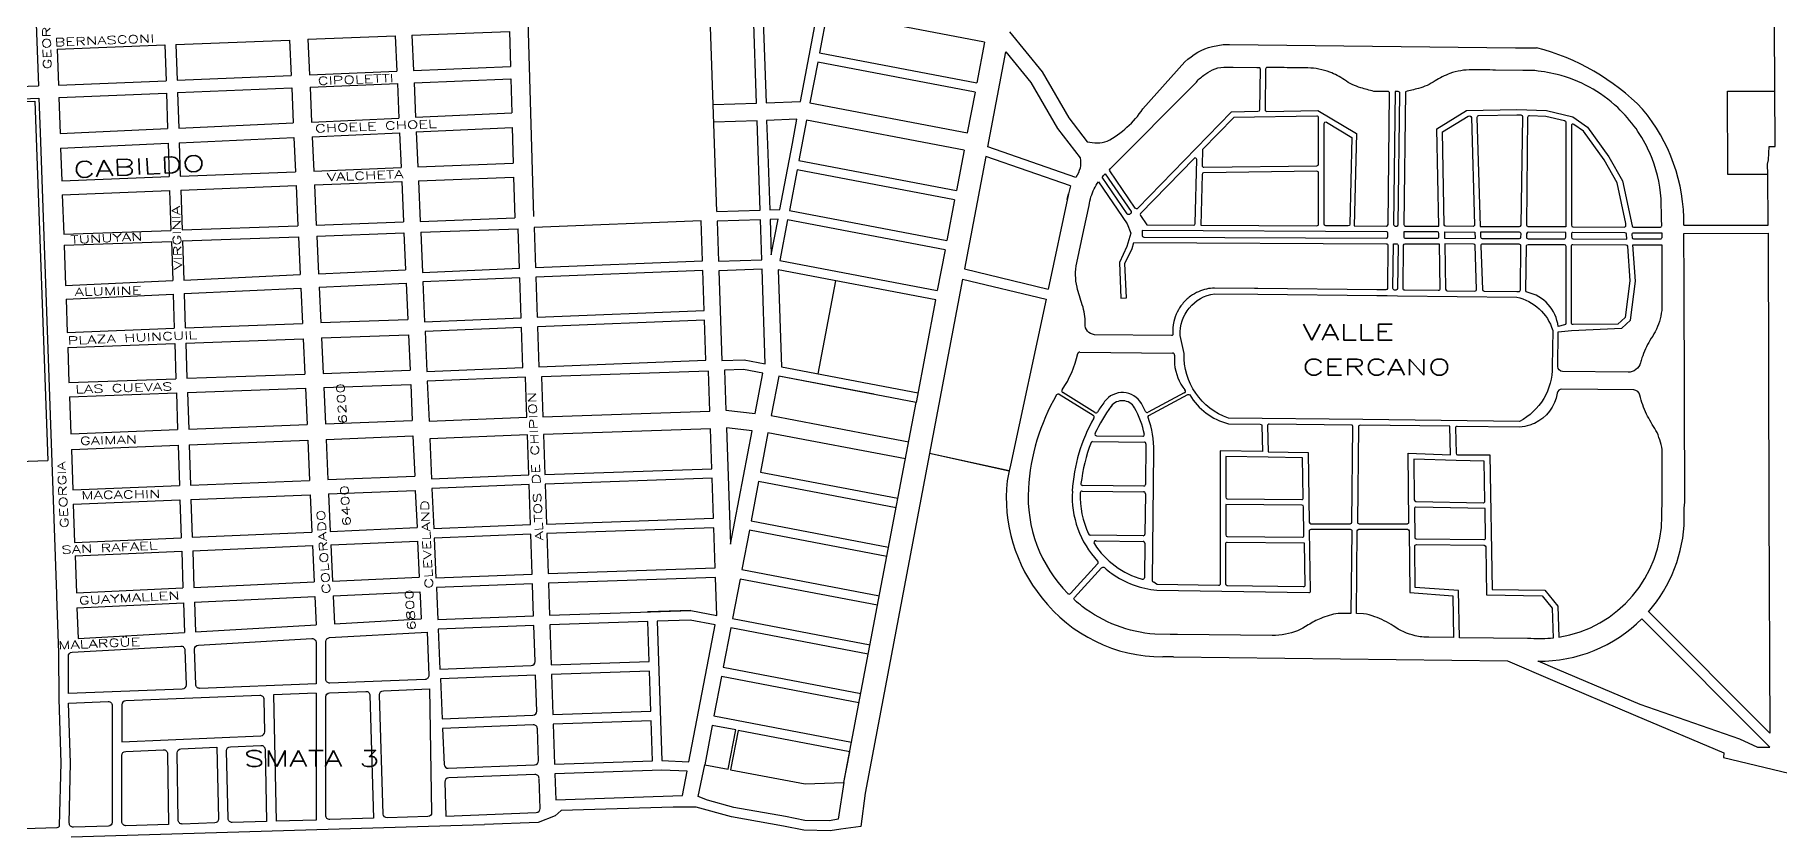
# Model space of a CAD drawing. Header units: millimetres. Extents: x 4374322 to 4409026, y 6503580 to 6534206.
# Drawn here: x 4382578 to 4384758, y 6515821 to 6516815 of the extents above; entities that cross this region are included whole.
import ezdxf

# ---------------------------------------------------------------- set-up
doc = ezdxf.new("R2010")
doc.units = ezdxf.units.MM
for name, color, linetype in [('LINEA CALLE', 252, 'Continuous'), ('NOMBRE BARRIO', 8, 'Continuous'), ('NOMBRE CALLE', 252, 'Continuous')]:
    doc.layers.add(name, color=color, linetype=linetype)
doc.styles.add('ROMANS', font='romans')

msp = doc.modelspace()

# ---------------------------------------------------------------- linework, layer by layer
at = {"layer": 'LINEA CALLE', "transparency": 33554687}
for p, q in [((4383186.8, 6517070.3), (4383200.8, 6516588.6)), ((4382576, 6516921), (4382582, 6516751.9)), ((4382605.3, 6516797.5), (4382740, 6516802.8)), ((4382740, 6516802.8), (4382741.5, 6516758.1)), ((4382753.8, 6516803.3), (4382895.8, 6516808.9)), ((4382753.8, 6516803.3), (4382755.3, 6516758.6)), ((4382895.8, 6516808.9), (4382897.9, 6516764.6)), ((4382918.7, 6516809.8), (4383028, 6516814.1)), ((4382918.7, 6516809.8), (4382920.8, 6516765.5)), ((4383028, 6516814.1), (4383030, 6516770.1)), ((4383048.9, 6516814.9), (4383170.8, 6516819.7)), ((4383048.9, 6516814.9), (4383050.8, 6516770.9)), ((4383170.8, 6516819.7), (4383172.1, 6516776)), ((4384070.8, 6516803.2), (4384070.8, 6516803.2)), ((4382605.3, 6516797.5), (4382606.9, 6516752.5)), ((4384428, 6516799.2), (4384436.3, 6516799)), ((4384436.3, 6516799), (4384454.6, 6516799)), ((4382755.3, 6516758.6), (4382897.9, 6516764.6)), ((4382920.8, 6516765.5), (4383030, 6516770.1)), ((4383050.8, 6516770.9), (4383172.1, 6516776)), ((4383051.5, 6516755.6), (4383172.5, 6516760.6)), ((4383172.5, 6516760.6), (4383173.7, 6516717.9)), ((4384104.9, 6516774.8), (4384108.9, 6516774.8)), ((4382464, 6516747.3), (4382582, 6516751.9)), ((4382606.9, 6516752.5), (4382741.5, 6516758.1)), ((4382607.5, 6516737.1), (4382742, 6516742.7)), ((4382607.5, 6516737.1), (4382609.1, 6516692.3)), ((4382742, 6516742.7), (4382743.5, 6516698.4)), ((4382755.8, 6516743.2), (4382898.6, 6516749.2)), ((4382755.8, 6516743.2), (4382757.3, 6516699)), ((4382898.6, 6516749.2), (4382900.6, 6516705.5)), ((4382921.5, 6516750.1), (4383030.7, 6516754.7)), ((4382921.5, 6516750.1), (4382923.5, 6516706.5)), ((4383030.7, 6516754.7), (4383032.6, 6516711.5)), ((4383051.5, 6516755.6), (4383053.4, 6516712.4)), ((4384693, 6516745), (4384752.3, 6516745.2)), ((4384693.4, 6516640.8), (4384693, 6516745)), ((4381946.4, 6516707.9), (4382577.6, 6516732.7)), ((4381950, 6516711.3), (4382582.6, 6516736.1)), ((4382577.6, 6516732.7), (4382593.6, 6516284)), ((4382582.6, 6516736.1), (4382584.1, 6516693.3)), ((4383053.4, 6516712.4), (4383173.7, 6516717.9)), ((4382584.1, 6516693.3), (4382604.7, 6516117.1)), ((4382609.1, 6516692.3), (4382743.5, 6516698.4)), ((4382757.3, 6516699), (4382900.6, 6516705.5)), ((4382923.5, 6516706.5), (4383032.6, 6516711.5)), ((4382924.3, 6516688.2), (4383033.4, 6516693.1)), ((4383033.4, 6516693.1), (4383035.3, 6516649.6)), ((4383054.2, 6516694.1), (4383174.3, 6516699.5)), ((4383054.2, 6516694.1), (4383056.2, 6516650.4)), ((4383174.3, 6516699.5), (4383175.5, 6516655.1)), ((4382609.7, 6516674), (4382744.1, 6516680)), ((4382609.7, 6516674), (4382611.2, 6516633)), ((4382744.1, 6516680), (4382745.5, 6516638.3)), ((4382757.9, 6516680.7), (4382901.4, 6516687.2)), ((4382757.9, 6516680.7), (4382759.3, 6516638.8)), ((4382901.4, 6516687.2), (4382903.3, 6516644.4)), ((4382924.3, 6516688.2), (4382926.3, 6516645.3)), ((4382926.3, 6516645.3), (4383035.3, 6516649.6)), ((4383056.2, 6516650.4), (4383175.5, 6516655.1)), ((4383766.3, 6516663.5), (4383739.6, 6516523.1)), ((4382611.2, 6516633), (4382745.5, 6516638.3)), ((4382759.3, 6516638.8), (4382903.3, 6516644.4)), ((4382927, 6516628), (4383036.1, 6516632.3)), ((4382927, 6516628), (4382929.3, 6516577.8)), ((4383036.1, 6516632.3), (4383038.3, 6516581.7)), ((4383056.9, 6516633.1), (4383176, 6516637.8)), ((4383056.9, 6516633.1), (4383059.2, 6516582.5)), ((4383176, 6516637.8), (4383177.5, 6516586.8)), ((4383915.2, 6516641.7), (4383915, 6516641.5)), ((4384743.5, 6516640.8), (4384693.4, 6516640.8)), ((4384743.9, 6516577.8), (4384743.5, 6516640.8)), ((4382611.8, 6516615.7), (4382746, 6516621)), ((4382611.8, 6516615.7), (4382613.6, 6516566.4)), ((4382746, 6516621), (4382747.7, 6516571.2)), ((4382759.8, 6516621.5), (4382904.1, 6516627.1)), ((4382759.8, 6516621.5), (4382761.5, 6516571.7)), ((4382904.1, 6516627.1), (4382906.4, 6516577)), ((4383869.5, 6516617), (4383844.1, 6516498)), ((4383867.9, 6516609.6), (4383869.5, 6516617)), ((4383871.8, 6516626.7), (4383869.5, 6516617)), ((4383059.2, 6516582.5), (4383177.5, 6516586.8)), ((4382613.6, 6516566.4), (4382747.7, 6516571.2)), ((4382761.5, 6516571.7), (4382906.4, 6516577)), ((4382762, 6516558), (4382907.1, 6516563.2)), ((4382907.1, 6516563.2), (4382909.2, 6516516)), ((4382929.3, 6516577.8), (4383038.3, 6516581.7)), ((4382930, 6516564.1), (4383038.9, 6516568)), ((4382930, 6516564.1), (4382932.1, 6516517.1)), ((4383038.9, 6516568), (4383040.9, 6516522.1)), ((4383059.8, 6516568.8), (4383181.6, 6516573.2)), ((4383059.8, 6516568.8), (4383062, 6516518.8)), ((4384638.6, 6516577.7), (4384743.9, 6516577.8)), ((4384638.7, 6516567.5), (4384744, 6516567.6)), ((4384638.9, 6516506.4), (4384638.7, 6516567.5)), ((4384744, 6516567.6), (4384745, 6516223.9)), ((4382614.1, 6516552.7), (4382748.2, 6516557.5)), ((4382614.1, 6516552.7), (4382615.9, 6516502.3)), ((4382748.2, 6516557.5), (4382749.8, 6516508.5)), ((4382762, 6516558), (4382763.6, 6516509.2)), ((4382932.1, 6516517.1), (4383040.9, 6516522.1)), ((4382615.9, 6516502.3), (4382749.8, 6516508.5)), ((4382763.6, 6516509.2), (4382909.2, 6516516)), ((4382764.2, 6516492.4), (4382910, 6516499.2)), ((4382910, 6516499.2), (4382912, 6516455.1)), ((4382932.9, 6516500.3), (4383041.7, 6516505.4)), ((4382932.9, 6516500.3), (4382934.9, 6516456)), ((4383041.7, 6516505.4), (4383043.7, 6516460.1)), ((4383062.5, 6516506.8), (4383064.7, 6516456.9)), ((4383737.2, 6516510.5), (4383615.2, 6515868.5)), ((4384639.4, 6516362.3), (4384638.9, 6516506.4)), ((4382616.5, 6516485.5), (4382750.4, 6516491.7)), ((4382616.5, 6516485.5), (4382618, 6516443.9)), ((4382750.4, 6516491.7), (4382751.8, 6516449)), ((4382764.2, 6516492.4), (4382765.6, 6516449.5)), ((4383841.4, 6516485.5), (4383797.2, 6516278.2)), ((4382765.6, 6516449.5), (4382912, 6516455.1)), ((4382934.9, 6516456), (4383043.7, 6516460.1)), ((4382618, 6516443.9), (4382751.8, 6516449)), ((4382766.2, 6516430.4), (4382912.9, 6516436)), ((4382912.9, 6516436), (4382914.9, 6516391.8)), ((4382935.8, 6516436.9), (4383044.5, 6516441)), ((4382935.8, 6516436.9), (4382937.8, 6516392.7)), ((4383044.5, 6516441), (4383046.5, 6516396.6)), ((4383065.2, 6516444.9), (4383067.4, 6516395)), ((4382618.6, 6516424.8), (4382752.4, 6516429.9)), ((4382618.6, 6516424.8), (4382620.2, 6516381.1)), ((4382752.4, 6516429.9), (4382753.9, 6516386)), ((4382766.2, 6516430.4), (4382767.7, 6516386.5)), ((4383883.6, 6516419.2), (4383999.6, 6516417.9)), ((4384002.1, 6516415.3), (4384002, 6516404.2)), ((4382767.7, 6516386.5), (4382914.9, 6516391.8)), ((4382937.8, 6516392.7), (4383046.5, 6516396.6)), ((4384568.9, 6516394.1), (4384568.9, 6516394.1)), ((4382620.2, 6516381.1), (4382753.9, 6516386)), ((4382620.8, 6516363.3), (4382754.5, 6516368.2)), ((4382754.5, 6516368.2), (4382756, 6516322.5)), ((4382768.3, 6516368.7), (4382915.7, 6516374.1)), ((4382768.3, 6516368.7), (4382769.8, 6516323)), ((4382915.7, 6516374.1), (4382917.8, 6516328.8)), ((4382938.6, 6516374.9), (4383047.3, 6516378.8)), ((4382938.6, 6516374.9), (4382940.7, 6516329.7)), ((4383047.3, 6516378.8), (4383049.3, 6516333.9)), ((4383068, 6516382.9), (4383070.2, 6516333)), ((4383857.9, 6516366.6), (4383900.4, 6516340.3)), ((4383902.4, 6516343.7), (4383862.4, 6516368.6)), ((4384014.1, 6516368.2), (4383969.1, 6516344.1)), ((4382620.8, 6516363.3), (4382622.5, 6516317.3)), ((4384639.8, 6516231.7), (4384639.4, 6516362.3)), ((4382622.5, 6516317.3), (4382756, 6516322.5)), ((4382769.8, 6516323), (4382917.8, 6516328.8)), ((4382940.7, 6516329.7), (4383049.3, 6516333.9)), ((4382623.2, 6516297.8), (4382756.6, 6516303.1)), ((4382756.6, 6516303.1), (4382758.3, 6516252.7)), ((4382770.4, 6516303.6), (4382918.6, 6516309.4)), ((4382770.4, 6516303.6), (4382772.1, 6516253.2)), ((4382918.6, 6516309.4), (4382920.9, 6516259.1)), ((4382941.6, 6516310.3), (4383050.1, 6516314.5)), ((4382941.6, 6516310.3), (4382943.9, 6516260)), ((4383050.1, 6516314.5), (4383052.3, 6516264.3)), ((4383071.2, 6516311), (4383073.4, 6516261)), ((4383899.6, 6516307.7), (4383964.3, 6516306.9)), ((4383904.4, 6516314.7), (4383962.3, 6516314.1)), ((4383966.3, 6516304.9), (4383965.7, 6516253.9)), ((4382623.2, 6516297.8), (4382625, 6516247.4)), ((4383695.8, 6516293), (4383795.5, 6516270.9)), ((4383795.5, 6516270.9), (4383695.8, 6516292.8)), ((4382772.1, 6516253.2), (4382920.9, 6516259.1)), ((4382943.9, 6516260), (4383052.3, 6516264.3)), ((4383795.5, 6516270.9), (4383792.7, 6516258.3)), ((4383797.2, 6516278.2), (4383795.5, 6516270.9)), ((4382625, 6516247.4), (4382758.3, 6516252.7)), ((4382772.7, 6516235.3), (4382921.8, 6516241.2)), ((4382772.7, 6516235.3), (4382774.3, 6516188)), ((4382921.8, 6516241.2), (4382923.9, 6516194.4)), ((4382944.7, 6516242.1), (4383053.1, 6516246.4)), ((4382944.7, 6516242.1), (4382946.8, 6516195.4)), ((4383053.1, 6516246.4), (4383055.2, 6516200.1)), ((4383073.9, 6516249.1), (4383076.1, 6516199.1)), ((4383886.7, 6516245.8), (4383963.1, 6516244.9)), ((4383963.7, 6516251.9), (4383887, 6516252.8)), ((4383965.6, 6516242.4), (4383965, 6516191.9)), ((4382625.6, 6516229.5), (4382758.9, 6516234.8)), ((4382625.6, 6516229.5), (4382627.3, 6516181.6)), ((4382758.9, 6516234.8), (4382760.5, 6516187.4)), ((4384639.2, 6516224.2), (4384639.8, 6516231.7)), ((4384639.2, 6516210.8), (4384639.2, 6516224.2)), ((4384745, 6516223.9), (4384746, 6515943.3)), ((4382774.3, 6516188), (4382923.9, 6516194.4)), ((4382946.8, 6516195.4), (4383055.2, 6516200.1)), ((4382627.3, 6516181.6), (4382760.5, 6516187.4)), ((4382627.9, 6516164.8), (4382761.1, 6516170.5)), ((4382761.1, 6516170.5), (4382762.6, 6516124.8)), ((4382774.9, 6516171.1), (4382924.7, 6516177.6)), ((4382774.9, 6516171.1), (4382776.4, 6516125.4)), ((4382924.7, 6516177.6), (4382926.7, 6516132.3)), ((4382947.6, 6516178.6), (4383055.9, 6516183.3)), ((4382947.6, 6516178.6), (4382949.6, 6516133.4)), ((4383055.9, 6516183.3), (4383057.9, 6516138.4)), ((4383076.6, 6516187.1), (4383078.8, 6516137.2)), ((4383963, 6516189.9), (4383896.8, 6516190.7)), ((4383903.9, 6516183.6), (4383962.8, 6516182.9)), ((4383964.8, 6516180.9), (4383964.3, 6516137.5)), ((4382627.9, 6516164.8), (4382629.6, 6516118.6)), ((4383905.9, 6516154.9), (4383872.1, 6516117.9)), ((4382776.4, 6516125.4), (4382926.7, 6516132.3)), ((4382949.6, 6516133.4), (4383057.9, 6516138.4)), ((4382604.7, 6516117.1), (4382604.8, 6516114.3)), ((4382629.6, 6516118.6), (4382762.6, 6516124.8)), ((4382630.2, 6516100.1), (4382763.2, 6516106.3)), ((4382763.2, 6516106.3), (4382764.4, 6516069.3)), ((4382777, 6516106.9), (4382927.6, 6516113.9)), ((4382777, 6516106.9), (4382778.2, 6516070.1)), ((4382927.6, 6516113.9), (4382929.2, 6516078.6)), ((4382950.5, 6516114.9), (4383058.7, 6516119.9)), ((4382950.5, 6516114.9), (4382950.5, 6516114.3)), ((4382950.5, 6516114.3), (4382952.1, 6516079.9)), ((4383058.7, 6516119.9), (4383059, 6516114.3)), ((4383059, 6516114.3), (4383060.2, 6516086)), ((4383079.4, 6516125.2), (4383079.9, 6516114.3)), ((4383079.9, 6516114.3), (4383081.1, 6516085.2)), ((4382630.2, 6516100.1), (4382631.6, 6516061.8)), ((4382952.1, 6516079.9), (4383060.2, 6516086)), ((4384746.1, 6515925.9), (4384586.1, 6516086.2)), ((4384746, 6515943.3), (4384594.5, 6516095.2)), ((4382631.6, 6516061.8), (4382764.4, 6516069.3)), ((4382778.2, 6516070.1), (4382929.2, 6516078.6)), ((4383081.7, 6516073.2), (4383083.9, 6516023.3)), ((4384001.1, 6516066.7), (4383996.6, 6516066.8)), ((4384000.8, 6516038.7), (4383987.2, 6516038.7)), ((4384000.8, 6516038.7), (4384418.2, 6516033.9)), ((4383084.4, 6516011.3), (4383086.6, 6515961.3)), ((4384665.2, 6516007), (4384665.2, 6516007)), ((4383087.1, 6515949.3), (4383089.1, 6515904.4)), ((4383090, 6515882.5), (4383091.3, 6515839.9)), ((4383615.2, 6515868.5), (4383610, 6515827.1)), ((4383610, 6515827.1), (4383585, 6515823.6))]:
    msp.add_line(p, q, dxfattribs=at)
at = {"layer": 'LINEA CALLE', "linetype": 'Continuous', "transparency": 33554687}
for p, q in [((4383430, 6516594.7), (4383413.6, 6517078)), ((4383479.4, 6516730.1), (4383475.6, 6516841.7)), ((4383487.6, 6516842.1), (4383488.7, 6516810.9)), ((4383549.8, 6516813.1), (4383555.8, 6516844.5)), ((4383567.9, 6516843.8), (4383558.2, 6516793.1)), ((4383764.5, 6516806.3), (4383567.9, 6516843.8)), ((4383488.7, 6516810.9), (4383491.4, 6516730.5)), ((4383534.4, 6516732.1), (4383549.8, 6516813.1)), ((4383764.5, 6516806.3), (4383754.9, 6516755.6)), ((4383556, 6516781.3), (4383546.3, 6516730.6)), ((4383752.7, 6516743.8), (4383556, 6516781.3)), ((4383558.2, 6516793.1), (4383754.9, 6516755.6)), ((4383752.7, 6516743.8), (4383743, 6516693.1)), ((4383425.5, 6516728.2), (4383479.4, 6516730.1)), ((4383491.4, 6516730.5), (4383534.4, 6516732.1)), ((4383546.3, 6516730.6), (4383743.1, 6516693.1)), ((4383480.2, 6516708.1), (4383426.2, 6516706.2)), ((4383484, 6516596.6), (4383480.2, 6516708.1)), ((4383530.1, 6516709.9), (4383492.2, 6516708.6)), ((4383492.2, 6516708.6), (4383493.2, 6516678.6)), ((4383524.4, 6516679.7), (4383530.1, 6516709.9)), ((4383542.2, 6516709), (4383532.6, 6516658.5)), ((4383739.1, 6516671.5), (4383542.2, 6516709)), ((4383493.2, 6516678.6), (4383496, 6516597)), ((4383508.7, 6516597.4), (4383524.4, 6516679.7)), ((4383738.9, 6516671.5), (4383729.3, 6516621)), ((4383532.6, 6516658.5), (4383729.5, 6516621)), ((4383530.3, 6516646.7), (4383520.7, 6516596.2)), ((4383727.2, 6516609.2), (4383530.3, 6516646.7)), ((4383727.1, 6516609.2), (4383717.5, 6516558.7)), ((4383430, 6516594.7), (4383484, 6516596.6)), ((4383484.4, 6516584.6), (4383430.4, 6516582.7)), ((4383486.1, 6516534.5), (4383484.4, 6516584.6)), ((4383496, 6516597), (4383508.7, 6516597.4)), ((4383506.4, 6516585.4), (4383496.4, 6516585)), ((4383496.4, 6516585), (4383497.9, 6516540.7)), ((4383497.9, 6516540.7), (4383506.4, 6516585.4)), ((4383518.4, 6516584.4), (4383508.8, 6516533.7)), ((4383715.4, 6516546.9), (4383518.4, 6516584.4)), ((4383520.7, 6516596.2), (4383717.6, 6516558.7)), ((4383183.3, 6516523.9), (4383181.6, 6516573.2)), ((4383410.4, 6516583), (4383201.6, 6516574.8)), ((4383201.6, 6516574.8), (4383203.3, 6516524.7)), ((4383412.1, 6516533), (4383410.4, 6516583)), ((4383430.4, 6516582.7), (4383432.1, 6516532.6)), ((4383062, 6516518.8), (4383183.3, 6516523.9)), ((4383203.3, 6516524.7), (4383412.1, 6516533)), ((4383412.5, 6516521), (4383203.7, 6516512.7)), ((4383414.2, 6516471), (4383412.5, 6516521)), ((4383432.1, 6516532.6), (4383486.1, 6516534.5)), ((4383486.5, 6516522.6), (4383432.5, 6516520.6)), ((4383432.5, 6516520.6), (4383436.4, 6516408.7)), ((4383490.5, 6516404.7), (4383486.5, 6516522.6)), ((4383703.5, 6516484.4), (4383506.5, 6516521.9)), ((4383506.5, 6516521.9), (4383510.7, 6516400.8)), ((4383508.8, 6516533.7), (4383705.2, 6516496.3)), ((4383183.7, 6516511.9), (4383062.5, 6516506.8)), ((4383185.4, 6516462), (4383183.7, 6516511.9)), ((4383203.7, 6516512.7), (4383205.4, 6516462.8)), ((4383556.7, 6516392), (4383578.8, 6516508.1)), ((4383703.4, 6516484.4), (4383679.1, 6516356.5)), ((4383064.7, 6516456.9), (4383185.4, 6516462)), ((4383205.4, 6516462.8), (4383414.2, 6516471)), ((4383414.6, 6516459), (4383205.8, 6516450.8)), ((4383416.3, 6516409), (4383414.6, 6516459)), ((4383185.8, 6516450), (4383065.2, 6516444.9)), ((4383187.5, 6516400), (4383185.8, 6516450)), ((4383205.8, 6516450.8), (4383207.5, 6516400.8)), ((4383436.4, 6516408.7), (4383464.1, 6516409.7)), ((4383464.1, 6516409.7), (4383490.5, 6516404.7)), ((4383067.4, 6516395), (4383187.5, 6516400)), ((4383190.7, 6516387.8), (4383068, 6516382.9)), ((4383192.4, 6516337.8), (4383190.7, 6516387.8)), ((4383207.5, 6516400.8), (4383416.3, 6516409)), ((4383419.6, 6516395.6), (4383210.7, 6516388.5)), ((4383210.7, 6516388.5), (4383212.4, 6516338.5)), ((4383421.3, 6516345.6), (4383419.6, 6516395.6)), ((4383463.2, 6516397.7), (4383439.5, 6516396.8)), ((4383439.5, 6516396.8), (4383441.2, 6516346.8)), ((4383487.6, 6516393), (4383463.2, 6516397.7)), ((4383487.6, 6516393), (4383463.2, 6516397.7)), ((4383487.6, 6516393), (4383463.2, 6516397.7)), ((4383478, 6516342.4), (4383487.6, 6516393)), ((4383507.3, 6516389.3), (4383497.9, 6516340.1)), ((4383679.1, 6516356.5), (4383507.3, 6516389.3)), ((4383626.1, 6516366.6), (4383507.3, 6516389.3)), ((4383510.7, 6516400.8), (4383681.4, 6516368.3)), ((4383212.4, 6516338.5), (4383421.3, 6516345.6)), ((4383441.2, 6516346.8), (4383478, 6516342.4)), ((4383632.1, 6516109.9), (4383679.1, 6516356.5)), ((4383070.2, 6516333), (4383192.4, 6516337.8)), ((4383422, 6516323.6), (4383213.2, 6516316.5)), ((4383423.7, 6516273.6), (4383422, 6516323.6)), ((4383473.9, 6516320.8), (4383442, 6516324.6)), ((4383442, 6516324.6), (4383446.9, 6516179.5)), ((4383497.9, 6516340.1), (4383619.7, 6516316.9)), ((4383193.2, 6516315.8), (4383071.2, 6516311)), ((4383194.9, 6516265.8), (4383193.2, 6516315.8)), ((4383213.2, 6516316.5), (4383214.9, 6516266.5)), ((4383446.9, 6516179.5), (4383473.9, 6516320.8)), ((4383493.8, 6516318.5), (4383484.4, 6516269.4)), ((4383665.7, 6516285.8), (4383493.8, 6516318.5)), ((4383619.7, 6516316.9), (4383669.8, 6516307.4)), ((4383073.4, 6516261), (4383194.9, 6516265.8)), ((4383214.9, 6516266.5), (4383423.7, 6516273.6)), ((4383424.1, 6516261.7), (4383215.3, 6516254.5)), ((4383425.8, 6516211.7), (4383424.1, 6516261.7)), ((4383482.2, 6516257.6), (4383472.8, 6516208.5)), ((4383654, 6516224.9), (4383482.2, 6516257.6)), ((4383484.4, 6516269.4), (4383656.3, 6516236.7)), ((4383195.3, 6516253.9), (4383073.9, 6516249.1)), ((4383197, 6516203.9), (4383195.3, 6516253.9)), ((4383215.3, 6516254.5), (4383217, 6516204.6)), ((4383076.1, 6516199.1), (4383197, 6516203.9)), ((4383197.4, 6516191.9), (4383076.6, 6516187.1)), ((4383199.1, 6516141.9), (4383197.4, 6516191.9)), ((4383217, 6516204.6), (4383425.8, 6516211.7)), ((4383426.2, 6516199.7), (4383217.4, 6516192.6)), ((4383217.4, 6516192.6), (4383219.1, 6516142.6)), ((4383427.9, 6516149.7), (4383426.2, 6516199.7)), ((4383470.6, 6516196.7), (4383461.2, 6516147.6)), ((4383642.4, 6516164), (4383470.6, 6516196.7)), ((4383472.8, 6516208.5), (4383644.7, 6516175.8)), ((4383219.1, 6516142.6), (4383427.9, 6516149.7)), ((4383078.8, 6516137.2), (4383199.1, 6516141.9)), ((4383199.5, 6516129.9), (4383079.4, 6516125.2)), ((4383200, 6516114.3), (4383199.5, 6516129.9)), ((4383428.3, 6516137.7), (4383219.5, 6516130.6)), ((4383219.5, 6516130.6), (4383220.9, 6516090.6)), ((4383430, 6516090.4), (4383428.3, 6516137.7)), ((4383459, 6516135.8), (4383449.6, 6516086.7)), ((4383630.8, 6516103.1), (4383459, 6516135.8)), ((4383461.2, 6516147.6), (4383633.1, 6516114.8)), ((4383200.9, 6516089.9), (4383200, 6516114.3)), ((4383588.6, 6515881.7), (4383632.1, 6516109.9)), ((4383081.1, 6516085.2), (4383200.9, 6516089.9)), ((4383220.9, 6516090.6), (4383397.4, 6516096.6)), ((4383343.5, 6516082.8), (4383221.3, 6516078.6)), ((4383397.4, 6516096.6), (4383343.1, 6516094.8)), ((4383345.2, 6516032.8), (4383343.5, 6516082.8)), ((4383396.5, 6516084.6), (4383355.5, 6516083.2)), ((4383355.5, 6516083.2), (4383361.4, 6515909.3)), ((4383427.7, 6516078.7), (4383396.5, 6516084.6)), ((4383397.4, 6516096.6), (4383430, 6516090.4)), ((4383449.6, 6516086.7), (4383621.5, 6516053.9)), ((4383201.3, 6516078), (4383081.7, 6516073.2)), ((4383202.8, 6516033), (4383201.3, 6516078)), ((4383221.3, 6516078.6), (4383223, 6516028.7)), ((4383395.1, 6515907.7), (4383427.7, 6516078.7)), ((4383447.4, 6516074.9), (4383438, 6516025.8)), ((4383619.2, 6516042.2), (4383447.4, 6516074.9)), ((4383083.9, 6516023.3), (4383198, 6516027.8)), ((4383223, 6516028.7), (4383345.2, 6516032.8)), ((4383345.6, 6516020.8), (4383223.4, 6516016.7)), ((4383347.3, 6515970.9), (4383345.6, 6516020.8)), ((4383438, 6516025.8), (4383609.9, 6515993)), ((4383203.4, 6516016), (4383084.4, 6516011.3)), ((4383204.9, 6515971), (4383203.4, 6516016)), ((4383223.4, 6516016.7), (4383225.1, 6515966.7)), ((4383435.8, 6516014), (4383426.4, 6515964.9)), ((4383607.6, 6515981.3), (4383435.8, 6516014)), ((4383086.6, 6515961.3), (4383200.1, 6515965.8)), ((4383200.5, 6515953.8), (4383087.1, 6515949.3)), ((4383225.1, 6515966.7), (4383347.3, 6515970.9)), ((4383347.7, 6515958.9), (4383225.5, 6515954.7)), ((4383225.5, 6515954.7), (4383227.2, 6515904.7)), ((4383349.4, 6515908.9), (4383347.7, 6515958.9)), ((4383424.1, 6515953.1), (4383414.8, 6515904)), ((4383453.6, 6515947.5), (4383424.1, 6515953.1)), ((4383426.4, 6515964.9), (4383598.3, 6515932.1)), ((4383207, 6515909), (4383205.7, 6515949)), ((4383444.3, 6515898.4), (4383453.6, 6515947.5)), ((4383456.6, 6515946.9), (4383447.2, 6515897.8)), ((4383596, 6515920.3), (4383456.6, 6515946.9)), ((4383227.2, 6515904.7), (4383349.4, 6515908.9)), ((4383361.4, 6515909.3), (4383395.1, 6515907.7)), ((4383588.6, 6515881.7), (4383596, 6515920.3)), ((4383094.3, 6515899.6), (4383202.2, 6515903.9)), ((4383202.6, 6515891.9), (4383094.8, 6515887.6)), ((4383209.1, 6515849.5), (4383207.8, 6515887)), ((4383361.3, 6515897.3), (4383227.6, 6515892.7)), ((4383227.6, 6515892.7), (4383228.7, 6515860.4)), ((4383392.9, 6515895.8), (4383361.3, 6515897.3)), ((4383387.1, 6515865.8), (4383392.9, 6515895.8)), ((4383414.8, 6515904), (4383444.3, 6515898.4)), ((4383447.2, 6515897.8), (4383540.4, 6515880)), ((4383228.7, 6515860.4), (4383387.1, 6515865.8)), ((4383540.4, 6515880), (4383588.6, 6515881.7)), ((4383091.3, 6515839.9), (4383204.3, 6515844.3))]:
    msp.add_line(p, q, dxfattribs=at)
at = {"layer": 'LINEA CALLE', "transparency": 33554687}
for points in [[(4384743.5, 6516640.8), (4384743.2, 6516654), (4384744.6, 6516659.5), (4384745.2, 6516676.1), (4384752.8, 6516676.1), (4384751.8, 6516825.5)], [(4383871.8, 6516626.7), (4383766.3, 6516663.5)], [(4384339.4, 6516569.3), (4384339.6, 6516561.3)], [(4384339.4, 6516569.3), (4384377.3, 6516569.2)], [(4384377.3, 6516569.2), (4384377.6, 6516561.1)], [(4383715.4, 6516546.9), (4383705.2, 6516496.3)], [(4384339.6, 6516561.3), (4384377.6, 6516561.1)], [(4383739.6, 6516523.1), (4383844.1, 6516498)], [(4383737.2, 6516510.5), (4383841.7, 6516485.4)], [(4381554.1, 6516249), (4382593.6, 6516284)], [(4384418.2, 6516033.9), (4384474.4, 6516009.7), (4384578, 6515965.7), (4384688.6, 6515919), (4384688.2, 6515913), (4384934.9, 6515854)], [(4384456.2, 6516033.9), (4384480.3, 6516023.5), (4384583.4, 6515979.7), (4384708, 6515936.5), (4384730.7, 6515926.1), (4384746.1, 6515925.9)], [(4382929.2, 6515993.2), (4382876, 6515991.1)], [(4382876, 6515991.1), (4382879, 6515833.5)], [(4382929.2, 6515993.2), (4382929.2, 6515835)], [(4383406.7, 6515864.4), (4383414.8, 6515904)], [(4383588.6, 6515881.7), (4383581.7, 6515836.2), (4383570.6, 6515834), (4383539.9, 6515834.4), (4383515.7, 6515839.5), (4383451, 6515850.8), (4383418.3, 6515859.9), (4383406.7, 6515864.4)], [(4383404, 6515851.2), (4383375.3, 6515851.2), (4383235.2, 6515847), (4383227.7, 6515840.3), (4383206.7, 6515832), (4383139.4, 6515829.3)], [(4383585, 6515823.6), (4383571.4, 6515821.7), (4383538.6, 6515822.2), (4383513.4, 6515827.4), (4383448.2, 6515838.8), (4383404, 6515851.2)], [(4382622.8, 6515813.8), (4383139.4, 6515829.3)], [(4382929.2, 6515835), (4382879, 6515833.5)]]:
    msp.add_lwpolyline(points, dxfattribs=at)
for points in [[(4383795.9, 6516819.3), (4383836.6, 6516769.1), (4383869.8, 6516711.9), (4383893, 6516681.9, 0.133179), (4383917.8, 6516682.5, 0.123664), (4383962.4, 6516722.8), (4384015.1, 6516781.5, -0.135925), (4384049.5, 6516801), (4384063, 6516803.3), (4384070.8, 6516803.2), (4384428, 6516799.2)], [(4384277.9, 6516744.5), (4384275.9, 6516578.6, 0.416283), (4384277.9, 6516576.6), (4384279.7, 6516576.6, 0.412147), (4384281.7, 6516578.6), (4384283.6, 6516742.5, 0.414214), (4384281.6, 6516744.5), (4384277.9, 6516744.5)], [(4384437.4, 6516712.8, 0.411032), (4384435.4, 6516714.9), (4384430, 6516715), (4384382, 6516714.2, 0.418327), (4384380, 6516712.2), (4384384.1, 6516576.1), (4384433.2, 6516575.9, 0.4108), (4384435.2, 6516577.9), (4384437.4, 6516712.8)], [(4384489.5, 6516708.4, -0.346149), (4384491, 6516706.4), (4384491, 6516575.6), (4384444.2, 6516575.8, -0.41627), (4384442.2, 6516577.9), (4384443.7, 6516712.6, -0.418768), (4384445.8, 6516714.6), (4384466.1, 6516714), (4384489.5, 6516708.4)], [(4384037.1, 6516672.1), (4384036.6, 6516652.1, 0.425069), (4384038.7, 6516650), (4384180, 6516652, 0.410191), (4384182, 6516654), (4384182, 6516712, 0.419647), (4384180, 6516714), (4384076, 6516712.1), (4384037.1, 6516672.1)], [(4384223.8, 6516687.4), (4384221.1, 6516578.8, -0.408135), (4384219.1, 6516576.8), (4384191, 6516577, -0.412903), (4384189, 6516579), (4384189, 6516704.6, -0.581921), (4384192, 6516706.3), (4384223.8, 6516687.4)], [(4384337.1, 6516694.2), (4384369, 6516714), (4384371, 6516714.1, -0.410119), (4384373.1, 6516712.1), (4384377.1, 6516578.2, -0.42431), (4384375.1, 6516576.2), (4384341.2, 6516576.3, -0.407419), (4384339.2, 6516578.3), (4384337.1, 6516694.2)], [(4384498, 6516577.6, 0.412903), (4384500, 6516575.6), (4384564.2, 6516575.3, 0.43572), (4384566.2, 6516577.4), (4384566.1, 6516580), (4384555.4, 6516630.5), (4384539.1, 6516659.2), (4384513, 6516695), (4384501.2, 6516703.5, 0.611827), (4384498, 6516701.9), (4384498, 6516577.6)], [(4383967.4, 6516578), (4384026, 6516577.7, 0.408749), (4384028, 6516579.7), (4384029.8, 6516659.6, 0.68164), (4384026.4, 6516661.1), (4383959.5, 6516592.3, 0.357428), (4383959.3, 6516589.8), (4383967.4, 6516578)], [(4384101.8, 6516498.6), (4384052.1, 6516499.2, 0.046788), (4384042.1, 6516498, 0.04897), (4384032, 6516494.7, 0.053865), (4384021.9, 6516488.9, 0.064683), (4384011.8, 6516479.3, 0.054811), (4384005.4, 6516469.3, 0.05896), (4384001.1, 6516457.4, 0.073627), (4383999.8, 6516441.6, -0.466774), (4383998.4, 6516439.9), (4383901.9, 6516441, -0.400953), (4383890.2, 6516454.7, 0.098263), (4383886.7, 6516478.4, -0.027217), (4383880.2, 6516500.4, -0.110573), (4383879.8, 6516530.5), (4383888.5, 6516571.9), (4383895.3, 6516602.3, -0.051247), (4383897.6, 6516613.2, -0.073781), (4383907, 6516631.9), (4383942.9, 6516579.3), (4383947.6, 6516567.9), (4383942.5, 6516551.2), (4383933.1, 6516531.2), (4383934.8, 6516486.5), (4383941.8, 6516486.8), (4383940.1, 6516529.8), (4383949, 6516548.7), (4383951.3, 6516556), (4383951.3, 6516556)], [(4383915.2, 6516641.7), (4383947.7, 6516594.9, -0.414452), (4383947.1, 6516592.1), (4383945.7, 6516591.2, -0.415809), (4383943, 6516591.7), (4383911.5, 6516637.7, -0.017833), (4383915, 6516641.5)], [(4384180, 6516577, 0.415526), (4384182, 6516579), (4384182, 6516643, 0.418388), (4384180, 6516645), (4384038.4, 6516643, 0.403301), (4384036.4, 6516641.1), (4384034.9, 6516577.7), (4384180, 6516577)], [(4383961.5, 6516564.9, 0.412939), (4383963.5, 6516562.9), (4384266.8, 6516561.6, 0.412111), (4384268.8, 6516563.6), (4384268.8, 6516567.6, 0.41625), (4384266.8, 6516569.6), (4383961.5, 6516571), (4383961.5, 6516564.9)], [(4384288.6, 6516569.5), (4384288.5, 6516563.5, 0.416283), (4384290.5, 6516561.5), (4384330.5, 6516561.3, 0.421041), (4384332.5, 6516563.4), (4384332.5, 6516567.4, 0.407419), (4384330.5, 6516569.4), (4384288.6, 6516569.5)], [(4384384.5, 6516563, 0.403989), (4384386.5, 6516561.1), (4384433, 6516560.9, 0.41216), (4384435, 6516562.9), (4384435.1, 6516566.9, 0.41627), (4384433.1, 6516568.9), (4384384.3, 6516569.1), (4384384.5, 6516563)], [(4384491, 6516568.6), (4384444.1, 6516568.9, 0.41216), (4384442.1, 6516566.9), (4384442, 6516562.9, 0.41627), (4384444, 6516560.8), (4384489, 6516560.6, 0.415526), (4384491, 6516562.6), (4384491, 6516568.6)], [(4384567, 6516566.4, 0.39303), (4384565, 6516568.3), (4384500, 6516568.6, 0.415526), (4384498, 6516566.6), (4384498, 6516562.6, 0.412903), (4384500, 6516560.6), (4384567.4, 6516560.3), (4384567, 6516566.4)], [(4384610.9, 6516562.1, -0.415717), (4384608.9, 6516560.1), (4384576.3, 6516560.2, -0.39303), (4384574.3, 6516562.1), (4384574, 6516566.1, -0.43572), (4384576, 6516568.3), (4384610.9, 6516568.1), (4384610.9, 6516562.1)], [(4383951.3, 6516556), (4384266.7, 6516554.6, -0.416283), (4384268.7, 6516552.6), (4384268, 6516498.8, -0.414189), (4384266, 6516496.8), (4384255, 6516496.9), (4384106.3, 6516498.6), (4384101.8, 6516498.7)], [(4384275.7, 6516554.6), (4384279.4, 6516554.6, -0.416283), (4384281.4, 6516552.6), (4384280.8, 6516498.6, -0.414189), (4384278.7, 6516496.7), (4384277, 6516496.7, -0.414238), (4384275, 6516498.7), (4384275.7, 6516554.6)], [(4384333.8, 6516498.1, -0.423113), (4384331.7, 6516496.1), (4384289.7, 6516496.5, -0.414221), (4384287.8, 6516498.6), (4384288.4, 6516552.6, -0.412147), (4384290.4, 6516554.5), (4384332.7, 6516554.3), (4384333.8, 6516498.1)], [(4384339.7, 6516554.3), (4384340.9, 6516497.9, 0.404357), (4384342.9, 6516495.9), (4384377.5, 6516495.5, 0.42659), (4384379.5, 6516497.6), (4384377.9, 6516552.2, 0.403989), (4384375.9, 6516554.1), (4384339.7, 6516554.3)], [(4384386.9, 6516554.1, 0.426542), (4384384.9, 6516552), (4384386.9, 6516497.3, 0.399951), (4384388.9, 6516495.4), (4384429.7, 6516494.9), (4384432.2, 6516494.9, 0.414214), (4384434.3, 6516496.9), (4384434.9, 6516551.9, 0.41627), (4384432.9, 6516553.9), (4384386.9, 6516554.1)], [(4384442.8, 6516494, -0.35481), (4384441.2, 6516495.9), (4384441.9, 6516551.9, -0.412181), (4384443.9, 6516553.8), (4384489, 6516553.6, -0.412881), (4384491, 6516551.6), (4384491, 6516455.1, -0.336396), (4384489.5, 6516453.2), (4384481.5, 6516451, 0.320246), (4384442.8, 6516494)], [(4384556.3, 6516454.2), (4384500.1, 6516453.7, -0.416424), (4384498.1, 6516455.7), (4384498, 6516551.6, -0.415739), (4384500, 6516553.6), (4384566, 6516553.3, -0.39303), (4384568, 6516551.4), (4384571, 6516508.2), (4384565.4, 6516462.4), (4384556.3, 6516454.2)], [(4384021, 6516365.9, 0.197813), (4384069.3, 6516329.8), (4384109.2, 6516329.3, -0.403599), (4384111.2, 6516327.4), (4384112, 6516295), (4384059, 6516296), (4384059, 6516129.8, -0.418706), (4384057, 6516127.8), (4383980.8, 6516128.9, -0.166143), (4383979.6, 6516129.4), (4383976.3, 6516132, -0.414214), (4383974.3, 6516134), (4383976.2, 6516295.1, 0.093061), (4383968.9, 6516337.4, -0.374937), (4383969.8, 6516339.9), (4384018.8, 6516366.1, -0.304732), (4384021, 6516365.9)], [(4384611.2, 6516214.4), (4384611.6, 6516236.5), (4384611.5, 6516297.5, 0.079526), (4384603.7, 6516321.5, -0.011383), (4384591.9, 6516341.7, -0.056412), (4384583.8, 6516365.5, 0.35485), (4384576.1, 6516372), (4384486.3, 6516373.1, 0.373269), (4384480.2, 6516368, -0.250793), (4384451.8, 6516330.3, -0.030699), (4384446.1, 6516328.1, -0.05868), (4384433.2, 6516325.6), (4384355.2, 6516326.5, 0.42475), (4384353.2, 6516324.5), (4384353.9, 6516293, 0.407089), (4384355.9, 6516291), (4384396, 6516291), (4384399, 6516123), (4384465, 6516122), (4384481, 6516102), (4384482.3, 6516063.2, 0.368385), (4384611.2, 6516214.4)], [(4384119, 6516294.9), (4384169, 6516294), (4384170.5, 6516207, 0.409202), (4384172.5, 6516205), (4384221.7, 6516205, 0.410851), (4384223.7, 6516207), (4384225, 6516326, 0.414225), (4384223.1, 6516328), (4384120.2, 6516329.2, 0.424879), (4384118.2, 6516327.2), (4384119, 6516294.9)], [(4384346.1, 6516326.6), (4384234, 6516327.9, 0.414411), (4384231.9, 6516325.9), (4384230.7, 6516207, 0.417375), (4384232.7, 6516205), (4384293, 6516205, 0.417584), (4384295, 6516207), (4384294, 6516293), (4384347, 6516291), (4384346.1, 6516326.6)], [(4384119.2, 6516287.9), (4384066, 6516288.9), (4384066, 6516238, 0.411453), (4384068, 6516236), (4384161, 6516235.1, 0.422019), (4384163, 6516237.1), (4384162.1, 6516287.3), (4384119.2, 6516287.9)], [(4384301.7, 6516234.8, 0.404901), (4384303.6, 6516232.8), (4384388, 6516231.1, 0.425503), (4384390, 6516233.1), (4384389.1, 6516283.2), (4384354.2, 6516283.7), (4384301.1, 6516285.7), (4384301.7, 6516234.8)], [(4382604.8, 6516114.3), (4382607.3, 6516043.6), (4382607.7, 6515985.9), (4382610.1, 6515906.3), (4382608.1, 6515828.2, -0.397723), (4382605.2, 6515825.3), (4382495.8, 6515821.9, -0.344712), (4382492.8, 6515824), (4382491.9, 6515827.3), (4382486.8, 6515831.5), (4382477.2, 6515832.7), (4381830.9, 6515811.1), (4381212, 6515797.9), (4381178.8, 6515797.2), (4381212, 6515837.2), (4381540, 6516232)], [(4384066, 6516229), (4384066, 6516191, 0.411166), (4384068, 6516189), (4384161.8, 6516188, 0.422308), (4384163.8, 6516190), (4384163.2, 6516226.1, 0.406451), (4384161.2, 6516228.1), (4384066, 6516229)], [(4384302.2, 6516187.9, 0.408071), (4384304.2, 6516185.9), (4384388.8, 6516185.1, 0.422294), (4384390.9, 6516187.1), (4384390.2, 6516224.1), (4384303.8, 6516225.8, 0.423588), (4384301.8, 6516223.8), (4384302.2, 6516187.9)], [(4384001, 6516066.7), (4383977.3, 6516067, -0.143838), (4383886.7, 6516101.7, -0.017945), (4383877.3, 6516109.4, -0.474017), (4383877.1, 6516113), (4383910.9, 6516149.9, -0.40371), (4383914.3, 6516150.1, 0.027165), (4383923.6, 6516142.9, 0.131077), (4383980.1, 6516121.9), (4384169.9, 6516119, 0.423752), (4384172, 6516121.1), (4384170.7, 6516196, -0.419243), (4384172.7, 6516198), (4384221.6, 6516198, -0.417584), (4384223.6, 6516196), (4384222.4, 6516092.8), (4384206.4, 6516092.9, 0.059695), (4384184.7, 6516086.8, 0.047006), (4384169.1, 6516078.5, -0.096296), (4384140.8, 6516066.9, -0.052338), (4384124.2, 6516065.3), (4384005.6, 6516066.7), (4384001.1, 6516066.7)], [(4384163.9, 6516181), (4384164.9, 6516128.2, -0.423752), (4384162.8, 6516126.1), (4384068, 6516127.6, -0.409735), (4384066, 6516129.6), (4384066, 6516179.9, -0.417033), (4384068, 6516181.9), (4384163.9, 6516181)], [(4384358, 6516062.6), (4384356.9, 6516121.5), (4384302.9, 6516125.5), (4384302.3, 6516176.9, -0.420603), (4384304.3, 6516178.9), (4384389.1, 6516178, -0.405961), (4384391.1, 6516176.1), (4384392.1, 6516116.1), (4384461.6, 6516115.1), (4384474.1, 6516099.4), (4384475.4, 6516062.2, -0.045549), (4384447.5, 6516061.6), (4384443, 6516061.7), (4384358, 6516062.6)], [(4382929.2, 6516005.1), (4382783.8, 6515999.4, -0.41604), (4382778.6, 6516004.2), (4382777.1, 6516048.3, -0.407475), (4382781.9, 6516053.4), (4382923.9, 6516061.5, -0.430829), (4382929.2, 6516056.5), (4382929.2, 6516005.1)], [(4383067.8, 6516069.6), (4383069.9, 6516015.8, -0.417913), (4383065.2, 6516010.5), (4382946.4, 6516005.8, -0.42585), (4382941.2, 6516010.8), (4382941.2, 6516057.7, -0.397791), (4382945.9, 6516062.7), (4383067.8, 6516069.6)], [(4382619.6, 6515992.9), (4382619.4, 6516039.5, -0.3996), (4382624.1, 6516044.5), (4382759.9, 6516052.2, -0.421409), (4382765.1, 6516047.4), (4382766.5, 6516003.7, -0.411967), (4382761.7, 6515998.5), (4382619.6, 6515992.9)], [(4383001, 6515837.2), (4382946.3, 6515835.6, -0.422987), (4382941.2, 6515840.6), (4382941.2, 6515988.8, -0.402718), (4382946, 6515993.8), (4382991.2, 6515995.6, -0.416919), (4382996.4, 6515990.8), (4383001, 6515837.2)], [(4383070.8, 6515998.7), (4383073.5, 6515844.3, -0.410543), (4383068.7, 6515839.2), (4383018, 6515837.7, -0.414154), (4383012.9, 6515842.5), (4383008.4, 6515991.3, -0.411481), (4383013.2, 6515996.5), (4383070.8, 6515998.7)], [(4382619.8, 6515981), (4382669.1, 6515982.9, -0.425803), (4382674.3, 6515977.9), (4382674.3, 6515832.3, -0.405494), (4382669.4, 6515827.3), (4382625.8, 6515826, -0.428727), (4382620.6, 6515831.1), (4382622.1, 6515906.4), (4382619.8, 6515981)], [(4382686.3, 6515932.5), (4382860.1, 6515940.2, 0.406819), (4382864.8, 6515945.3), (4382864.1, 6515985.5, 0.420129), (4382858.9, 6515990.4), (4382691.1, 6515983.8, 0.402718), (4382686.3, 6515978.8), (4382686.3, 6515932.5)], [(4382738.1, 6515922.8, -0.4226), (4382743.3, 6515917.9), (4382744.7, 6515829.5), (4382691.4, 6515827.9, -0.422987), (4382686.3, 6515832.9), (4382686.3, 6515915.7, -0.401221), (4382691.1, 6515920.7), (4382738.1, 6515922.8)], [(4382805, 6515925.8), (4382807.2, 6515836.4, -0.412504), (4382802.3, 6515831.3), (4382761.8, 6515830, -0.418275), (4382756.6, 6515835), (4382755.3, 6515918.7, -0.405877), (4382760.1, 6515923.8), (4382805, 6515925.8)], [(4382867, 6515833.2), (4382824.3, 6515831.9, -0.415925), (4382819.2, 6515836.8), (4382817.1, 6515921.4, -0.40821), (4382821.9, 6515926.5), (4382860, 6515928.2, -0.421647), (4382865.3, 6515923.3), (4382867, 6515833.2)]]:
    msp.add_lwpolyline(points, format="xyb", dxfattribs=at)
for points in [[(4383791.1, 6516794.2), (4383822.4, 6516755.7), (4383855.6, 6516698.5), (4383883.9, 6516661.8, -0.218336), (4383878.5, 6516637.4), (4383768.7, 6516675.7)], [(4384038.5, 6516764.9, -0.037606), (4384049.4, 6516771.5, -0.111332), (4384063.5, 6516775, -0.008544), (4384075.4, 6516775.1), (4384106.9, 6516774.8, -0.41462), (4384108.9, 6516772.8), (4384108.3, 6516721.6, -0.405594), (4384106.3, 6516719.6), (4384073, 6516719), (4383956.1, 6516598.8, -0.473374), (4383953, 6516599), (4383921.2, 6516645.4, -0.361052), (4383921.4, 6516647.9), (4384028.2, 6516754.9, -0.075234)], [(4384226.4, 6516576.8), (4384266.9, 6516576.6, 0.412147), (4384269, 6516578.6), (4384270.8, 6516742.6, 0.414262), (4384268.9, 6516744.6), (4384251.1, 6516744.8, -0.008264), (4384234.8, 6516749.3, -0.081404), (4384214.4, 6516759.1, 0.062081), (4384196, 6516768.8, 0.086827), (4384168.7, 6516774, 0.00095), (4384139, 6516774.4), (4384117.9, 6516774.7, 0.414346), (4384115.8, 6516772.7), (4384115.3, 6516721.8, 0.422886), (4384117.3, 6516719.8), (4384181, 6516721), (4384229.3, 6516692.2)], [(4384332.3, 6516576.3), (4384330, 6516698), (4384367, 6516721), (4384430, 6516722), (4384467, 6516721), (4384500, 6516713), (4384518, 6516700), (4384545, 6516663), (4384562, 6516633), (4384573.9, 6516576.8, 0.353133), (4384575.8, 6516575.3), (4384608.8, 6516575.1, 0.415717), (4384610.9, 6516577.1), (4384610.8, 6516585.6), (4384610.2, 6516610.6, 0.087071), (4384596, 6516667.9, 0.10115), (4384555.9, 6516724.5, 0.127607), (4384480.1, 6516765.9, 0.041677), (4384448.5, 6516771), (4384441.9, 6516770.9), (4384437.4, 6516771), (4384403.4, 6516771.4, 0.00095), (4384373.6, 6516771.7, 0.086827), (4384346.3, 6516767.1, 0.062081), (4384327.6, 6516757.8, -0.081404), (4384307, 6516748.5, -0.008264), (4384290.6, 6516744.4), (4384288.7, 6516578.6, 0.416283), (4384290.7, 6516576.5)], [(4384561, 6516449), (4384572, 6516459), (4384578, 6516508), (4384574.9, 6516553.3), (4384610.9, 6516553.1), (4384610.9, 6516471.1, -0.088682), (4384602.8, 6516444.7, -0.028617), (4384596.2, 6516433.8, 0.06347), (4384586.2, 6516411.9, 0.005924), (4384584.6, 6516405.9, -0.341349), (4384568.9, 6516394.1), (4384487.1, 6516395.1, -0.413866), (4384481.1, 6516401.2), (4384481.7, 6516444.6), (4384498, 6516446.2)], [(4384052, 6516492.2), (4384106.2, 6516491.6), (4384254.9, 6516490), (4384267.9, 6516489.8), (4384280.9, 6516489.7), (4384429.7, 6516487.9, -0.273289), (4384474.7, 6516446.4), (4384474.1, 6516401.3, -0.282817), (4384433.3, 6516332.6), (4384237.2, 6516334.9), (4384069.3, 6516336.8, -0.327833), (4384014, 6516417.3), (4384009, 6516439.9, -0.383626)], [(4384229.4, 6516092.7), (4384230.5, 6516196, -0.410851), (4384232.5, 6516198), (4384293.1, 6516198, -0.410851), (4384295.1, 6516196), (4384296, 6516119), (4384350, 6516115), (4384350.9, 6516062.7), (4384319.9, 6516063.1, -0.053397), (4384302.8, 6516065.1, -0.095729), (4384275.3, 6516077.3, 0.064913), (4384252.3, 6516088.9, 0.036992), (4384238.4, 6516092.6)]]:
    msp.add_lwpolyline(points, format="xyb", close=True, dxfattribs=at)
msp.add_lwpolyline([(4383139.5, 6515829.3), (4383139.5, 6515829.3)], close=True, dxfattribs=at)
for centre, radius, start, end in [((4384385.8, 6516526.8), 280.8, 44.2185, 75.8087), ((4384418.6, 6516581), 220, 359.1467, 40.0739), ((4383752.6, 6516446.1), 131.7, 325.8583, 347.3661), ((4383883.2, 6516417.1), 2.1, 79.7641, 176.9456), ((4383999.7, 6516415.5), 2.42, 357.4927, 91.2189), ((4384069.4, 6516412.5), 68, 186.9946, 216.5171), ((4384083.3, 6516233.3), 264.4, 149.9401, 176.6161), ((4383856.7, 6516364), 2.92, 66.0653, 142.03), ((4383863.6, 6516370.7), 2.44, 144.2295, 241.7391), ((4383936.8, 6516341.2), 27.5, 30.0223, 143.7073), ((4384013.5, 6516370.3), 2.2, 286.8091, 52.296), ((4383903.8, 6516345.5), 2.29, 232.6135, 333.6927), ((4384082.9, 6516233.7), 198.9, 143.6472, 155.05), ((4384072.9, 6516240.7), 196.7, 143.5759, 148.1493), ((4383936.8, 6516341.2), 17.4, 29.3414, 143.5995), ((4383860.1, 6516296.9), 106, 10.6111, 29.9038), ((4383860, 6516296.9), 116.2, 24.6014, 30.0223), ((4383968.1, 6516346.6), 2.77, 210.2, 292.5606), ((4384083.5, 6516233.3), 209.7, 150.3853, 176.6041), ((4383899.3, 6516338.2), 2.35, 326.7643, 61.7761), ((4384084.4, 6516233), 200.5, 158.5398, 173.7038), ((4383899.6, 6516305.7), 2, 89.3437, 158.5398), ((4383904.5, 6516316.7), 2, 155.0493, 269.3437), ((4383962.3, 6516316.1), 2, 269.3437, 10.6111), ((4383964.3, 6516304.9), 2, 359.3403, 89.3437), ((4383990.9, 6516237.8), 199.2, 174.0854, 219.0335), ((4383991.2, 6516238.6), 172.1, 176.5361, 224.5361), ((4383991.2, 6516238.6), 117.1, 176.4981, 223.2632), ((4383991.2, 6516238.6), 107.1, 177.394, 205.6912), ((4383886.8, 6516243.1), 2.69, 93.1141, 173.6236), ((4383887, 6516254.8), 2, 173.7038, 269.3437), ((4383963.2, 6516242.6), 2.38, 356.4265, 92.2609), ((4383963.7, 6516253.9), 2, 269.3437, 359.3403), ((4383896.8, 6516193.1), 2.39, 203.9902, 271.0342), ((4383963, 6516191.9), 2, 269.3332, 359.3437), ((4384458.2, 6516214.3), 181, 318.828, 358.8846), ((4383903.6, 6516181.3), 2.35, 81.2625, 221.2897), ((4383990.9, 6516238), 106.4, 213.2079, 254.1245), ((4383962.8, 6516180.9), 2, 359.344, 89.3444), ((4383904.3, 6516156.6), 2.3, 312.7997, 48.0404), ((4383962.3, 6516137.6), 2, 254.1245, 359.344), ((4383987.3, 6516230.5), 191.8, 218.0093, 269.9767), ((4383870.2, 6516120), 2.85, 231.4959, 310.6172), ((4384458.2, 6516214.3), 181, 269.3603, 314.951), ((4384458.2, 6516214.3), 181, 314.8477, 314.951), ((4383094.1, 6515904.6), 5, 182.531, 272.2669), ((4383095, 6515882.6), 5, 92.2535, 181.7221)]:
    msp.add_arc(centre, radius, start, end, dxfattribs=at)
at = {"layer": 'LINEA CALLE', "linetype": 'Continuous', "transparency": 33554687}
for centre, start, end in [((4383197.8, 6516032.8), 272.2669, 1.9518), ((4383199.9, 6515970.8), 272.2669, 1.9518), ((4383200.7, 6515948.8), 1.9518, 92.2669), ((4383202, 6515908.9), 272.2669, 1.9518), ((4383202.8, 6515886.9), 1.9518, 92.2535), ((4383204.1, 6515849.3), 272.2343, 1.9518)]:
    msp.add_arc(centre, 5, start, end, dxfattribs=at)

# ---------------------------------------------------------------- texts
at = {"layer": 'NOMBRE BARRIO', "transparency": 33554687, "style": 'ROMANS', "width": 1.5}
msp.add_text('CABILDO', height=20, rotation=2.9594, dxfattribs=at).set_placement((4382626.2, 6516636.8))
for s, p in [('VALLE ', (4384162, 6516434.3)), ('CERCANO', (4384162, 6516390.6)), ('SMATA 3', (4382838.8, 6515901.9))]:
    msp.add_text(s, height=20, dxfattribs=at).set_placement(p)
at = {"layer": 'NOMBRE CALLE', "transparency": 33554687, "style": 'ROMANS', "width": 1.5}
for s, rotation, p in [('GEORGIA', 91.5234, (4382598.2, 6516772.3)), ('BERNASCONI', 2.273, (4382602.4, 6516801.1)), ('CIPOLETTI', 2.273, (4382931.4, 6516752.8)), ('CHOELE CHOEL', 2.273, (4382927.9, 6516693.4)), ('VALCHETA', 2.273, (4382942.8, 6516632.8)), ('VIRGINIA', 92.0918, (4382761.6, 6516522.3)), ('TUNUYAN', 2.7913, (4382622.3, 6516554.4)), ('ALUMINE', 1.3965, (4382627.4, 6516489.4)), ('PLAZA HUINCUIL', 2.5757, (4382618.7, 6516428.5)), ('LAS CUEVAS', 1.748, (4382628.2, 6516367.7)), ('6200', 94, (4382967.7, 6516329.4)), ('ALTOS DE CHIPION', 92.9113, (4383213.1, 6516184.3)), ('GAIMAN', 1.539, (4382634.1, 6516303.4)), ('GEORGIA', 92.9113, (4382619.6, 6516199.6)), ('MACACHIN', 0.9871, (4382635.6, 6516235.5)), ('6400', 94, (4382972.6, 6516201.9)), ('COLORADO', 94, (4382947, 6516117.5)), ('CLEVELAND', 92.9113, (4383075.2, 6516124.1)), ('SAN RAFAEL', 2.6013, (4382611, 6516167.3)), ('GUAYMALLEN', 3.0162, (4382632.8, 6516104)), ('6800', 94, (4383053.6, 6516071.9)), ('MALARGÜE', 2.5435, (4382606.9, 6516048.1))]:
    msp.add_text(s, height=10, rotation=rotation, dxfattribs=at).set_placement(p)

doc.saveas('drawing.dxf')
